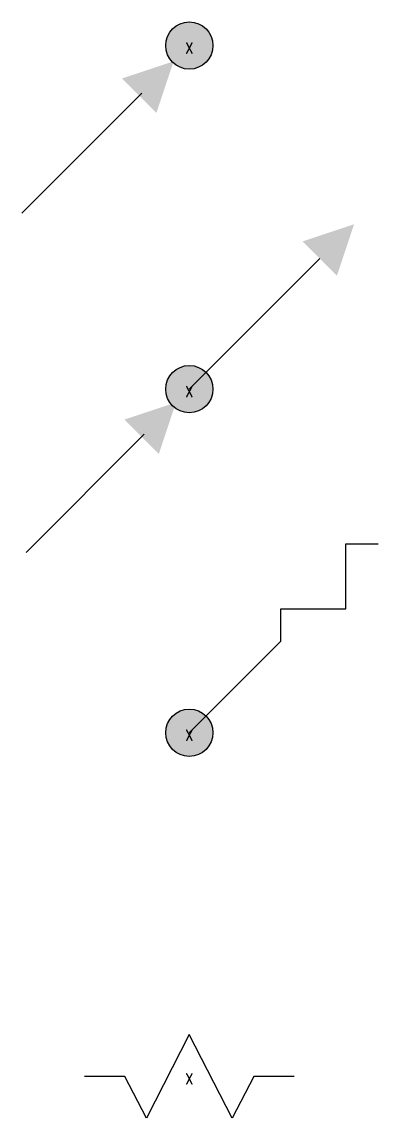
# Model space of a CAD drawing. Header units: metres. Extents: x -162 to 83385, y -62392 to -1971.
# Drawn here: x 68460 to 69516, y -5365 to -2118 of the extents above; entities that cross this region are included whole.
import ezdxf
from ezdxf.enums import TextEntityAlignment as Align

# ---------------------------------------------------------------- set-up
doc = ezdxf.new("R2010")
doc.units = ezdxf.units.M
doc.header["$LTSCALE"] = 0.5
for name, color, linetype, lineweight in [('ELIN_Attribut_01_Produkt_ID', 7, 'Continuous', 0), ('ELIN_Attribut_02_Stromkreis', 7, 'Continuous', 0), ('ELIN_Attribut_03_Verteilerbereich', 7, 'Continuous', 0), ('ELIN_Attribut_04_Montagehoehe', 7, 'Continuous', 0), ('ELIN_Attribut_05_Montageart', 7, 'Continuous', 0), ('ELIN_Attribut_06_Tuernummer', 7, 'Continuous', 0), ('ELIN_Attribut_07_Bemerkung', 7, 'Continuous', 0), ('ELIN_Attribut_08_Adresse', 7, 'Continuous', 0), ('ELIN_Attribut_10_AKZ1', 7, 'Continuous', 0), ('ELIN_Attribut_11_AKZ2', 7, 'Continuous', 0), ('ELIN_Attribut_12_Sonstiges1', 7, 'Continuous', 0), ('ELIN_Attribut_13_Sonstiges2', 7, 'Continuous', 0), ('ELIN_Attribut_14_Bauteil', 7, 'Continuous', 0), ('ELIN_Attribut_15_Ebene', 7, 'Continuous', 0), ('ELIN_Attribut_16_Raumnummer', 7, 'Continuous', 0), ('ELIN_Attribut_17_Raumname', 7, 'Continuous', 0), ('ELIN_Attribut_18_Montageabschnitt', 7, 'Continuous', 0), ('ELIN_Attribut_Basispunkt', 2, 'Continuous', 0), ('ELIN_Attribute_GEMOS', 11, 'Continuous', 0), ('ELIN_EUB_DE_Blitzschutz', 5, 'Continuous', 0)]:
    doc.layers.add(name, color=color, linetype=linetype, lineweight=lineweight)
doc.layers.get('0').off()
doc.styles.add('ELIN_Attribute', font='isocp.shx', dxfattribs={"width": 0.8})

# ---------------------------------------------------------------- blocks, each defined once
blk = doc.blocks.new('ELIN_EUB_ABLEITUNG_V_U_N_O')
blk.add_hatch(color=0).paths.add_polyline_path([(70, 0, 1), (-70, 0, 1)])
at = {"color": 0}
for p, q in [((0, 0), (386.6, 386.6)), ((-484.1, -484.1), (-133.4, -133.4))]:
    blk.add_line(p, q, dxfattribs=at)
blk.add_circle((0, 0), 70, dxfattribs=at)
for points in [[(335.6, 437.5), (488.4, 488.4), (437.5, 335.6)], [(-192, -90.2), (-39.3, -39.3), (-90.2, -192)]]:
    blk.add_solid(points, dxfattribs=at)
at = {"layer": 'ELIN_Attribut_01_Produkt_ID', "style": 'ELIN_Attribute', "width": 0.8, "flags": 8}
blk.add_attdef('01_PRODUKT_ID', (-156.5, -450.5, 0), '', height=150, dxfattribs=at)
at = {"layer": 'ELIN_Attribut_02_Stromkreis', "style": 'ELIN_Attribute', "width": 0.8, "flags": 8}
blk.add_attdef('02_STROMKREIS', (-247.5, -804.4, 0), '', height=150, dxfattribs=at)
at = {"layer": 'ELIN_Attribut_03_Verteilerbereich', "style": 'ELIN_Attribute', "width": 0.8, "flags": 8}
blk.add_attdef('03_VERTEILERBEREICH', (-247.5, -1004.4, 0), '', height=125, dxfattribs=at)
at = {"layer": 'ELIN_Attribut_04_Montagehoehe', "style": 'ELIN_Attribute', "width": 0.8, "flags": 8}
blk.add_attdef('04_MONTAGEHOEHE', text='', height=125, dxfattribs=at).set_placement((-308.5, -14.6, 0), align=Align.RIGHT)
at = {"layer": 'ELIN_Attribut_05_Montageart', "style": 'ELIN_Attribute', "width": 0.8, "flags": 8}
blk.add_attdef('05_MONTAGEART', (434, -14.6, 0), '', height=125, dxfattribs=at)
at = {"layer": 'ELIN_Attribut_06_Tuernummer', "style": 'ELIN_Attribute', "width": 0.8, "flags": 8}
blk.add_attdef('06_TUERNUMMER', text='', height=125, dxfattribs=at).set_placement((-308.5, -214.6, 0), align=Align.RIGHT)
at = {"layer": 'ELIN_Attribut_07_Bemerkung', "style": 'ELIN_Attribute', "width": 0.8, "flags": 8}
blk.add_attdef('07_BEMERKUNG', (-247.5, -1204.4, 0), '', height=125, dxfattribs=at)
at = {"layer": 'ELIN_Attribut_08_Adresse', "style": 'ELIN_Attribute', "width": 0.8, "flags": 8}
blk.add_attdef('08_ADRESSE', (-247.5, -1404.4, 0), '', height=125, dxfattribs=at)
at = {"layer": 'ELIN_Attribut_10_AKZ1', "style": 'ELIN_Attribute', "width": 0.8, "flags": 8}
blk.add_attdef('10_AKZ1', (-247.5, -1804.4, 0), '', height=125, dxfattribs=at)
at = {"layer": 'ELIN_Attribut_11_AKZ2', "style": 'ELIN_Attribute', "width": 0.8, "flags": 8}
blk.add_attdef('11_AKZ2', (-247.5, -2004.4, 0), '', height=125, dxfattribs=at)
at = {"layer": 'ELIN_Attribut_12_Sonstiges1', "style": 'ELIN_Attribute', "width": 0.8, "flags": 8}
blk.add_attdef('12_SONSTIGES1', (-247.5, -2204.4, 0), '', height=125, dxfattribs=at)
at = {"layer": 'ELIN_Attribut_13_Sonstiges2', "style": 'ELIN_Attribute', "width": 0.8, "flags": 8}
blk.add_attdef('13_SONSTIGES2', (-247.5, -2404.4, 0), '', height=125, dxfattribs=at)
at = {"layer": 'ELIN_Attribut_14_Bauteil', "style": 'ELIN_Attribute', "width": 0.8, "flags": 8}
blk.add_attdef('14_BAUTEIL', (-247.5, -2604.4, 0), '', height=125, dxfattribs=at)
at = {"layer": 'ELIN_Attribut_15_Ebene', "style": 'ELIN_Attribute', "width": 0.8, "flags": 8}
blk.add_attdef('15_EBENE', (-247.5, -2804.4, 0), '', height=125, dxfattribs=at)
at = {"layer": 'ELIN_Attribut_16_Raumnummer', "style": 'ELIN_Attribute', "width": 0.8, "flags": 8}
blk.add_attdef('16_RAUMNUMMER', (-247.5, -3004.4, 0), '', height=125, dxfattribs=at)
at = {"layer": 'ELIN_Attribut_17_Raumname', "style": 'ELIN_Attribute', "width": 0.8, "flags": 8}
blk.add_attdef('17_RAUMNAME', (-247.5, -3204.4, 0), '', height=125, dxfattribs=at)
at = {"layer": 'ELIN_Attribut_18_Montageabschnitt', "style": 'ELIN_Attribute', "width": 0.8, "flags": 8}
blk.add_attdef('18_MONTAGEABSCHNITT', (-247.5, -3404.4, 0), '', height=125, dxfattribs=at)
at = {"layer": 'ELIN_Attribut_Basispunkt', "style": 'ELIN_Attribute', "width": 0.8, "flags": 8}
blk.add_attdef('Basispunkt', text='', height=50, dxfattribs=at).set_placement((0, 0), align=Align.MIDDLE)
at = {"layer": 'ELIN_Attribute_GEMOS', "style": 'ELIN_Attribute', "width": 0.6}
for tag, p in [('G01_PRO02ID', (1620.5, 183.6)), ('G02_BEZEICHNUNG', (1620.5, -14.6, 0)), ('G03_DESCRIPTION', (1620.5, -204.4, 0)), ('G04_GEMOS-SYMBOL', (1623.8, -404.4, 0)), ('G05_GEMOS-TYP', (1623.8, -604.4, 0)), ('G06_ORTSKENNUNG', (1620.5, -804.4, 0)), ('G08_FREI1', (1620.5, -1004.4, 0)), ('G08_FREI2', (1620.5, -1204.4, 0))]:
    blk.add_attdef(tag, p, '', height=125, dxfattribs=at)
blk = doc.blocks.new('ELIN_EUB_ABLEITUNG_V_U')
blk.add_hatch(color=0).paths.add_polyline_path([(70, 0, 1), (-70, 0, 1)])
at = {"color": 0}
blk.add_line((-496.3, -496.3), (-140.8, -140.8), dxfattribs=at)
blk.add_circle((0, 0), 70, dxfattribs=at)
blk.add_solid([(-199.4, -97.6), (-46.7, -46.7), (-97.6, -199.4)], dxfattribs=at)
at = {"layer": 'ELIN_Attribut_01_Produkt_ID', "style": 'ELIN_Attribute', "width": 0.8, "flags": 8}
blk.add_attdef('01_PRODUKT_ID', (-411.5, -585.5, 0), '', height=150, dxfattribs=at)
at = {"layer": 'ELIN_Attribut_02_Stromkreis', "style": 'ELIN_Attribute', "width": 0.8, "flags": 8}
blk.add_attdef('02_STROMKREIS', (-247.5, -1004.4, 0), '', height=150, dxfattribs=at)
at = {"layer": 'ELIN_Attribut_03_Verteilerbereich', "style": 'ELIN_Attribute', "width": 0.8, "flags": 8}
blk.add_attdef('03_VERTEILERBEREICH', (-247.5, -1204.4, 0), '', height=125, dxfattribs=at)
at = {"layer": 'ELIN_Attribut_04_Montagehoehe', "style": 'ELIN_Attribute', "width": 0.8, "flags": 8}
blk.add_attdef('04_MONTAGEHOEHE', text='', height=125, dxfattribs=at).set_placement((-308.5, -14.6, 0), align=Align.RIGHT)
at = {"layer": 'ELIN_Attribut_05_Montageart', "style": 'ELIN_Attribute', "width": 0.8, "flags": 8}
blk.add_attdef('05_MONTAGEART', (434, -14.6, 0), '', height=125, dxfattribs=at)
at = {"layer": 'ELIN_Attribut_06_Tuernummer', "style": 'ELIN_Attribute', "width": 0.8, "flags": 8}
blk.add_attdef('06_TUERNUMMER', text='', height=125, dxfattribs=at).set_placement((-308.5, -214.6, 0), align=Align.RIGHT)
at = {"layer": 'ELIN_Attribut_07_Bemerkung', "style": 'ELIN_Attribute', "width": 0.8, "flags": 8}
blk.add_attdef('07_BEMERKUNG', (-247.5, -1404.4, 0), '', height=125, dxfattribs=at)
at = {"layer": 'ELIN_Attribut_08_Adresse', "style": 'ELIN_Attribute', "width": 0.8, "flags": 8}
blk.add_attdef('08_ADRESSE', (-247.5, -1604.4, 0), '', height=125, dxfattribs=at)
at = {"layer": 'ELIN_Attribut_10_AKZ1', "style": 'ELIN_Attribute', "width": 0.8, "flags": 8}
blk.add_attdef('10_AKZ1', (-247.5, -2004.4, 0), '', height=125, dxfattribs=at)
at = {"layer": 'ELIN_Attribut_11_AKZ2', "style": 'ELIN_Attribute', "width": 0.8, "flags": 8}
blk.add_attdef('11_AKZ2', (-247.5, -2204.4, 0), '', height=125, dxfattribs=at)
at = {"layer": 'ELIN_Attribut_12_Sonstiges1', "style": 'ELIN_Attribute', "width": 0.8, "flags": 8}
blk.add_attdef('12_SONSTIGES1', (-247.5, -2404.4, 0), '', height=125, dxfattribs=at)
at = {"layer": 'ELIN_Attribut_13_Sonstiges2', "style": 'ELIN_Attribute', "width": 0.8, "flags": 8}
blk.add_attdef('13_SONSTIGES2', (-247.5, -2604.4, 0), '', height=125, dxfattribs=at)
at = {"layer": 'ELIN_Attribut_14_Bauteil', "style": 'ELIN_Attribute', "width": 0.8, "flags": 8}
blk.add_attdef('14_BAUTEIL', (-247.5, -2804.4, 0), '', height=125, dxfattribs=at)
at = {"layer": 'ELIN_Attribut_15_Ebene', "style": 'ELIN_Attribute', "width": 0.8, "flags": 8}
blk.add_attdef('15_EBENE', (-247.5, -3004.4, 0), '', height=125, dxfattribs=at)
at = {"layer": 'ELIN_Attribut_16_Raumnummer', "style": 'ELIN_Attribute', "width": 0.8, "flags": 8}
blk.add_attdef('16_RAUMNUMMER', (-247.5, -3204.4, 0), '', height=125, dxfattribs=at)
at = {"layer": 'ELIN_Attribut_17_Raumname', "style": 'ELIN_Attribute', "width": 0.8, "flags": 8}
blk.add_attdef('17_RAUMNAME', (-247.5, -3404.4, 0), '', height=125, dxfattribs=at)
at = {"layer": 'ELIN_Attribut_18_Montageabschnitt', "style": 'ELIN_Attribute', "width": 0.8, "flags": 8}
blk.add_attdef('18_MONTAGEABSCHNITT', (-247.5, -3604.4, 0), '', height=125, dxfattribs=at)
at = {"layer": 'ELIN_Attribut_Basispunkt', "style": 'ELIN_Attribute', "width": 0.8, "flags": 8}
blk.add_attdef('Basispunkt', text='', height=50, dxfattribs=at).set_placement((0, 0), align=Align.MIDDLE)
at = {"layer": 'ELIN_Attribute_GEMOS', "style": 'ELIN_Attribute', "width": 0.6}
for tag, p in [('G01_PRO02ID', (1620.5, 183.6)), ('G02_BEZEICHNUNG', (1620.5, -14.6, 0)), ('G03_DESCRIPTION', (1620.5, -204.4, 0)), ('G04_GEMOS-SYMBOL', (1623.8, -404.4, 0)), ('G05_GEMOS-TYP', (1623.8, -604.4, 0)), ('G06_ORTSKENNUNG', (1620.5, -804.4, 0)), ('G08_FREI1', (1620.5, -1004.4, 0)), ('G08_FREI2', (1620.5, -1204.4, 0))]:
    blk.add_attdef(tag, p, '', height=125, dxfattribs=at)
blk = doc.blocks.new('ELIN_EUB_ANSCHLUSSFAHNE')
blk.add_hatch(color=0).paths.add_polyline_path([(70, 0, 1), (-70, 0, 1)])
at = {"color": 0}
for p, q in [((463.5, 367.5), (463.5, 559.5)), ((463.5, 559.5), (559.5, 559.5)), ((271.5, 271.5), (271.5, 367.5)), ((271.5, 367.5), (463.5, 367.5)), ((0, 0), (271.5, 271.5))]:
    blk.add_line(p, q, dxfattribs=at)
blk.add_circle((0, 0), 70, dxfattribs=at)
at = {"layer": 'ELIN_Attribut_01_Produkt_ID', "style": 'ELIN_Attribute', "width": 0.8, "flags": 8}
blk.add_attdef('01_PRODUKT_ID', (-540.5, -297, 0), '', height=150, dxfattribs=at)
at = {"layer": 'ELIN_Attribut_02_Stromkreis', "style": 'ELIN_Attribute', "width": 0.8, "flags": 8}
blk.add_attdef('02_STROMKREIS', (-247.5, -604.4, 0), '', height=150, dxfattribs=at)
at = {"layer": 'ELIN_Attribut_03_Verteilerbereich', "style": 'ELIN_Attribute', "width": 0.8, "flags": 8}
blk.add_attdef('03_VERTEILERBEREICH', (-247.5, -804.4, 0), '', height=125, dxfattribs=at)
at = {"layer": 'ELIN_Attribut_04_Montagehoehe', "style": 'ELIN_Attribute', "width": 0.8, "flags": 8}
blk.add_attdef('04_MONTAGEHOEHE', text='', height=125, dxfattribs=at).set_placement((-308.5, -14.6, 0), align=Align.RIGHT)
at = {"layer": 'ELIN_Attribut_05_Montageart', "style": 'ELIN_Attribute', "width": 0.8, "flags": 8}
blk.add_attdef('05_MONTAGEART', (434, -14.6, 0), '', height=125, dxfattribs=at)
at = {"layer": 'ELIN_Attribut_06_Tuernummer', "style": 'ELIN_Attribute', "width": 0.8, "flags": 8}
blk.add_attdef('06_TUERNUMMER', text='', height=125, dxfattribs=at).set_placement((-308.5, -214.6, 0), align=Align.RIGHT)
at = {"layer": 'ELIN_Attribut_07_Bemerkung', "style": 'ELIN_Attribute', "width": 0.8, "flags": 8}
blk.add_attdef('07_BEMERKUNG', (-247.5, -1004.4, 0), '', height=125, dxfattribs=at)
at = {"layer": 'ELIN_Attribut_08_Adresse', "style": 'ELIN_Attribute', "width": 0.8, "flags": 8}
blk.add_attdef('08_ADRESSE', (-247.5, -1204.4, 0), '', height=125, dxfattribs=at)
at = {"layer": 'ELIN_Attribut_10_AKZ1', "style": 'ELIN_Attribute', "width": 0.8, "flags": 8}
blk.add_attdef('10_AKZ1', (-247.5, -1604.4, 0), '', height=125, dxfattribs=at)
at = {"layer": 'ELIN_Attribut_11_AKZ2', "style": 'ELIN_Attribute', "width": 0.8, "flags": 8}
blk.add_attdef('11_AKZ2', (-247.5, -1804.4, 0), '', height=125, dxfattribs=at)
at = {"layer": 'ELIN_Attribut_12_Sonstiges1', "style": 'ELIN_Attribute', "width": 0.8, "flags": 8}
blk.add_attdef('12_SONSTIGES1', (-247.5, -2004.4, 0), '', height=125, dxfattribs=at)
at = {"layer": 'ELIN_Attribut_13_Sonstiges2', "style": 'ELIN_Attribute', "width": 0.8, "flags": 8}
blk.add_attdef('13_SONSTIGES2', (-247.5, -2204.4, 0), '', height=125, dxfattribs=at)
at = {"layer": 'ELIN_Attribut_14_Bauteil', "style": 'ELIN_Attribute', "width": 0.8, "flags": 8}
blk.add_attdef('14_BAUTEIL', (-247.5, -2404.4, 0), '', height=125, dxfattribs=at)
at = {"layer": 'ELIN_Attribut_15_Ebene', "style": 'ELIN_Attribute', "width": 0.8, "flags": 8}
blk.add_attdef('15_EBENE', (-247.5, -2604.4, 0), '', height=125, dxfattribs=at)
at = {"layer": 'ELIN_Attribut_16_Raumnummer', "style": 'ELIN_Attribute', "width": 0.8, "flags": 8}
blk.add_attdef('16_RAUMNUMMER', (-247.5, -2804.4, 0), '', height=125, dxfattribs=at)
at = {"layer": 'ELIN_Attribut_17_Raumname', "style": 'ELIN_Attribute', "width": 0.8, "flags": 8}
blk.add_attdef('17_RAUMNAME', (-247.5, -3004.4, 0), '', height=125, dxfattribs=at)
at = {"layer": 'ELIN_Attribut_18_Montageabschnitt', "style": 'ELIN_Attribute', "width": 0.8, "flags": 8}
blk.add_attdef('18_MONTAGEABSCHNITT', (-247.5, -3204.4, 0), '', height=125, dxfattribs=at)
at = {"layer": 'ELIN_Attribut_Basispunkt', "style": 'ELIN_Attribute', "width": 0.8, "flags": 8}
blk.add_attdef('Basispunkt', text='', height=50, dxfattribs=at).set_placement((0, 0), align=Align.MIDDLE)
at = {"layer": 'ELIN_Attribute_GEMOS', "style": 'ELIN_Attribute', "width": 0.6}
for tag, p in [('G01_PRO02ID', (1620.5, 183.6)), ('G02_BEZEICHNUNG', (1620.5, -14.6, 0)), ('G03_DESCRIPTION', (1620.5, -204.4, 0)), ('G04_GEMOS-SYMBOL', (1623.8, -404.4, 0)), ('G05_GEMOS-TYP', (1623.8, -604.4, 0)), ('G06_ORTSKENNUNG', (1620.5, -804.4, 0)), ('G08_FREI1', (1620.5, -1004.4, 0)), ('G08_FREI2', (1620.5, -1204.4, 0))]:
    blk.add_attdef(tag, p, '', height=125, dxfattribs=at)
blk = doc.blocks.new('ELIN_EUB_DEHNSTUECK')
at = {"color": 0}
for p, q in [((0, 123.6), (-127.3, -123.6)), ((127.3, -123.6), (0, 123.6)), ((-190.9, 0), (-310.9, 0)), ((-127.3, -123.6), (-190.9, 0)), ((190.9, 0), (127.3, -123.6)), ((310.9, 0), (190.9, 0))]:
    blk.add_line(p, q, dxfattribs=at)
at = {"layer": 'ELIN_Attribut_01_Produkt_ID', "style": 'ELIN_Attribute', "width": 0.8, "flags": 8}
blk.add_attdef('01_PRODUKT_ID', (-540.5, -339, 0), '', height=150, dxfattribs=at)
at = {"layer": 'ELIN_Attribut_02_Stromkreis', "style": 'ELIN_Attribute', "width": 0.8, "flags": 8}
blk.add_attdef('02_STROMKREIS', (-247.5, -604.4, 0), '', height=150, dxfattribs=at)
at = {"layer": 'ELIN_Attribut_03_Verteilerbereich', "style": 'ELIN_Attribute', "width": 0.8, "flags": 8}
blk.add_attdef('03_VERTEILERBEREICH', (-247.5, -804.4, 0), '', height=125, dxfattribs=at)
at = {"layer": 'ELIN_Attribut_04_Montagehoehe', "style": 'ELIN_Attribute', "width": 0.8, "flags": 8}
blk.add_attdef('04_MONTAGEHOEHE', text='', height=125, dxfattribs=at).set_placement((-503.5, -14.6, 0), align=Align.RIGHT)
at = {"layer": 'ELIN_Attribut_05_Montageart', "style": 'ELIN_Attribute', "width": 0.8, "flags": 8}
blk.add_attdef('05_MONTAGEART', (518.5, -14.6, 0), '', height=125, dxfattribs=at)
at = {"layer": 'ELIN_Attribut_06_Tuernummer', "style": 'ELIN_Attribute', "width": 0.8, "flags": 8}
blk.add_attdef('06_TUERNUMMER', text='', height=125, dxfattribs=at).set_placement((-503.5, -214.6, 0), align=Align.RIGHT)
at = {"layer": 'ELIN_Attribut_07_Bemerkung', "style": 'ELIN_Attribute', "width": 0.8, "flags": 8}
blk.add_attdef('07_BEMERKUNG', (-247.5, -1004.4, 0), '', height=125, dxfattribs=at)
at = {"layer": 'ELIN_Attribut_08_Adresse', "style": 'ELIN_Attribute', "width": 0.8, "flags": 8}
blk.add_attdef('08_ADRESSE', (-247.5, -1204.4, 0), '', height=125, dxfattribs=at)
at = {"layer": 'ELIN_Attribut_10_AKZ1', "style": 'ELIN_Attribute', "width": 0.8, "flags": 8}
blk.add_attdef('10_AKZ1', (-247.5, -1604.4, 0), '', height=125, dxfattribs=at)
at = {"layer": 'ELIN_Attribut_11_AKZ2', "style": 'ELIN_Attribute', "width": 0.8, "flags": 8}
blk.add_attdef('11_AKZ2', (-247.5, -1804.4, 0), '', height=125, dxfattribs=at)
at = {"layer": 'ELIN_Attribut_12_Sonstiges1', "style": 'ELIN_Attribute', "width": 0.8, "flags": 8}
blk.add_attdef('12_SONSTIGES1', (-247.5, -2004.4, 0), '', height=125, dxfattribs=at)
at = {"layer": 'ELIN_Attribut_13_Sonstiges2', "style": 'ELIN_Attribute', "width": 0.8, "flags": 8}
blk.add_attdef('13_SONSTIGES2', (-247.5, -2204.4, 0), '', height=125, dxfattribs=at)
at = {"layer": 'ELIN_Attribut_14_Bauteil', "style": 'ELIN_Attribute', "width": 0.8, "flags": 8}
blk.add_attdef('14_BAUTEIL', (-247.5, -2404.4, 0), '', height=125, dxfattribs=at)
at = {"layer": 'ELIN_Attribut_15_Ebene', "style": 'ELIN_Attribute', "width": 0.8, "flags": 8}
blk.add_attdef('15_EBENE', (-247.5, -2604.4, 0), '', height=125, dxfattribs=at)
at = {"layer": 'ELIN_Attribut_16_Raumnummer', "style": 'ELIN_Attribute', "width": 0.8, "flags": 8}
blk.add_attdef('16_RAUMNUMMER', (-247.5, -2804.4, 0), '', height=125, dxfattribs=at)
at = {"layer": 'ELIN_Attribut_17_Raumname', "style": 'ELIN_Attribute', "width": 0.8, "flags": 8}
blk.add_attdef('17_RAUMNAME', (-247.5, -3004.4, 0), '', height=125, dxfattribs=at)
at = {"layer": 'ELIN_Attribut_18_Montageabschnitt', "style": 'ELIN_Attribute', "width": 0.8, "flags": 8}
blk.add_attdef('18_MONTAGEABSCHNITT', (-247.5, -3204.4, 0), '', height=125, dxfattribs=at)
at = {"layer": 'ELIN_Attribut_Basispunkt', "style": 'ELIN_Attribute', "width": 0.8, "flags": 8}
blk.add_attdef('Basispunkt', text='', height=50, dxfattribs=at).set_placement((0, 0), align=Align.MIDDLE)
at = {"layer": 'ELIN_Attribute_GEMOS', "style": 'ELIN_Attribute', "width": 0.6}
for tag, p in [('G01_PRO02ID', (1620.5, 183.6)), ('G02_BEZEICHNUNG', (1620.5, -14.6, 0)), ('G03_DESCRIPTION', (1620.5, -204.4, 0)), ('G04_GEMOS-SYMBOL', (1623.8, -404.4, 0)), ('G05_GEMOS-TYP', (1623.8, -604.4, 0)), ('G06_ORTSKENNUNG', (1620.5, -804.4, 0)), ('G08_FREI1', (1620.5, -1004.4, 0)), ('G08_FREI2', (1620.5, -1204.4, 0))]:
    blk.add_attdef(tag, p, '', height=125, dxfattribs=at)

msp = doc.modelspace()

# ---------------------------------------------------------------- block references
at = {"layer": 'ELIN_EUB_DE_Blitzschutz', "lineweight": 0}
ref = msp.add_blockref('ELIN_EUB_ABLEITUNG_V_U', (68956.2, -2187.6), dxfattribs=at)
ref.add_attrib('Basispunkt', 'x', dxfattribs={"layer": 'ELIN_Attribut_Basispunkt', "height": 50, "style": 'ELIN_Attribute', "width": 0.8}).set_placement((68956.2, -2187.6), align=Align.MIDDLE)
ref = msp.add_blockref('ELIN_EUB_ABLEITUNG_V_U_N_O', (68956.2, -3205.5), dxfattribs=at)
ref.add_attrib('Basispunkt', 'x', dxfattribs={"layer": 'ELIN_Attribut_Basispunkt', "height": 50, "style": 'ELIN_Attribute', "width": 0.8}).set_placement((68956.2, -3205.5), align=Align.MIDDLE)
ref = msp.add_blockref('ELIN_EUB_ANSCHLUSSFAHNE', (68956.2, -4223.4), dxfattribs=at)
ref.add_attrib('Basispunkt', 'x', dxfattribs={"layer": 'ELIN_Attribut_Basispunkt', "height": 50, "style": 'ELIN_Attribute', "width": 0.8}).set_placement((68956.2, -4223.4), align=Align.MIDDLE)
ref = msp.add_blockref('ELIN_EUB_DEHNSTUECK', (68956.2, -5241.3), dxfattribs=at)
ref.add_attrib('Basispunkt', 'x', dxfattribs={"layer": 'ELIN_Attribut_Basispunkt', "height": 50, "style": 'ELIN_Attribute', "width": 0.8}).set_placement((68956.2, -5241.3), align=Align.MIDDLE)

doc.saveas('drawing.dxf')
